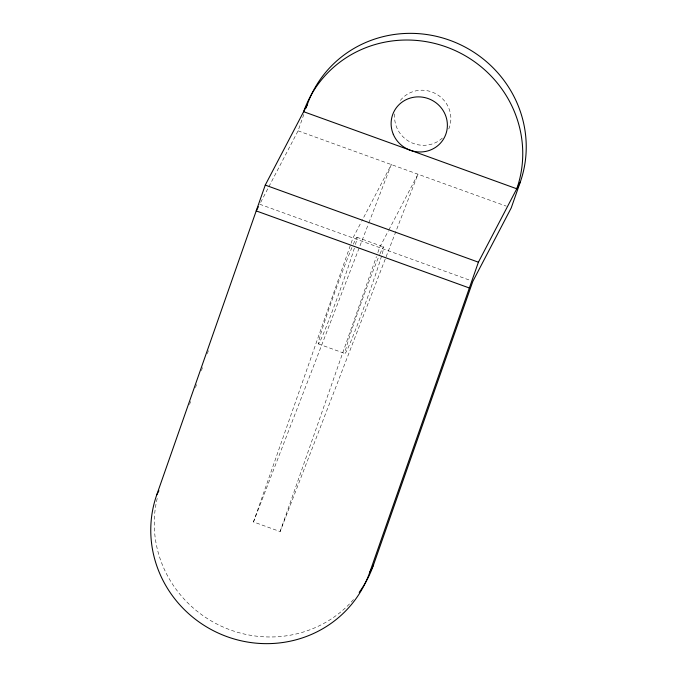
<?xml version="1.0" encoding="UTF-8"?>
<svg xmlns="http://www.w3.org/2000/svg" width="677" height="677" viewBox="0 0 677 677"><rect width="100%" height="100%" fill="white"/><g stroke="black" fill="none" stroke-linecap="round" stroke-linejoin="round"><path stroke-width="0.51" stroke-dasharray="3.38 2.54" d="M189.543 404.516L190.592 401.529M195.475 387.574L196.525 384.587M201.407 370.632L202.457 367.645M207.348 353.699L208.389 350.711M260.679 202.381L298.075 130.839L304.337 112.966M388.826 229.952L417.971 174.209L280.117 531.572L253.477 521.942L352.954 237.965L361.213 222.166M280.117 531.572L376.454 256.566M377.851 252.58L379.602 247.604L388.344 230.874M253.477 521.942L368.542 223.638M368.923 222.657L391.323 164.57L361.696 221.244M298.075 130.839L506.261 206.138M356.957 237.28L383.597 246.919M259.706 204.234L470.87 280.608M318.402 343.933L345.042 353.572M442.326 138.1A28.349 27.334 27.6 0 1 410.152 142.018A28.349 27.334 27.6 0 1 394.826 113.44M400.352 100.416A28.349 27.334 27.6 0 1 436.707 94.264A28.349 27.334 27.6 0 1 448.766 128.969M353.47 599.577A113.406 109.335 27.6 0 1 216.073 623.619A113.406 109.335 27.6 0 1 157.563 497.003M379.983 253.824A56.707 2.099 -70.1 0 1 366.562 300.207A56.707 2.099 -70.1 0 1 346.455 346.7A56.707 2.099 -70.1 0 1 379.653 254.603M353.343 244.194A56.707 2.099 -70.1 0 1 355.4 244.659M354.367 248.112A56.707 2.099 -70.1 0 1 326.246 326.796A56.707 2.099 -70.1 0 1 323.2 326.094A56.707 2.099 -70.1 0 1 351.913 247.545"/><path stroke-width="1.02" d="M156.734 494.887L265.257 185.092L307.121 105.028A113.406 109.335 27.6 0 1 449.866 40.307A113.406 109.335 27.6 0 1 520.266 182.113L511.22 207.932L472.851 281.327L373.374 565.303L369.879 571.972A113.406 109.335 27.6 0 1 227.133 636.693A113.406 109.335 27.6 0 1 156.734 494.887L158.917 490.715M306.072 108.007L307.121 105.028M369.879 571.972L478.411 262.185L520.266 182.113M258.394 206.739L256.219 210.911L469.364 287.996M265.257 185.092L478.411 262.185M373.374 565.303A113.406 109.335 27.6 0 1 359.199 592.367M408.578 149.6L303.626 111.697A113.406 109.335 27.6 0 1 446.38 46.984A113.406 109.335 27.6 0 1 516.779 188.79L408.578 149.6M393.295 134.3A28.349 27.334 27.6 0 0 441.632 141.772A28.349 27.334 27.6 0 0 422.812 97.209A28.349 27.334 27.6 0 0 393.295 134.3"/></g></svg>
